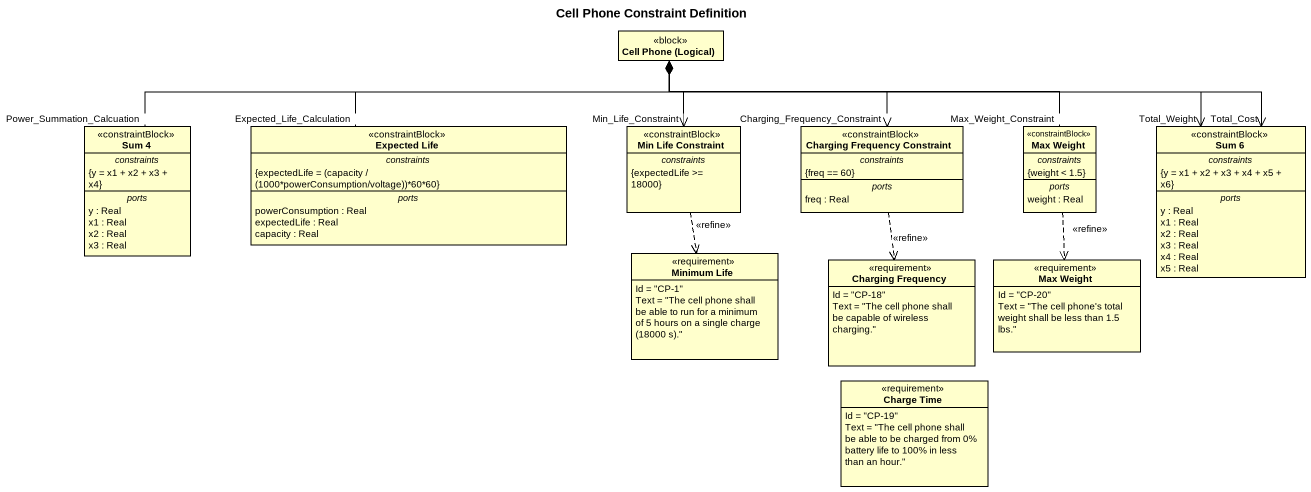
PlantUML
@startuml
title Cell Phone Constraint Definition
hide circle
hide empty members
class "Cell Phone (Logical)" as Cell_Phone_Logical <<block>>
class "Sum 4" as Sum_4 <<constraintBlock>> {
  -- constraints --
  {y = x1 + x2 + x3 + x4}
  -- ports --
  y : Real
  x1 : Real
  x2 : Real
  x3 : Real
}
class "Expected Life" as Expected_Life <<constraintBlock>> {
  -- constraints --
  {field} {expectedLife = (capacity / (1000*powerConsumption/voltage))*60*60}
  -- ports --
  powerConsumption : Real
  expectedLife : Real
  capacity : Real
}
class "Min Life Constraint" as Min_Life_Constraint <<constraintBlock>> {
  -- constraints --
  {expectedLife >= 18000}
}
class "Charging Frequency Constraint" as Charging_Frequency <<constraintBlock>> {
  -- constraints --
  {freq == 60}
  -- ports --
  freq : Real
}
class "Max Weight" as Max_Weight <<constraintBlock>> {
  -- constraints --
  {weight < 1.5}
  -- ports --
  weight : Real
}
class "Sum 6" as Sum_6 <<constraintBlock>> {
  -- constraints --
  {y = x1 + x2 + x3 + x4 + x5 + x6}
  -- ports --
  y : Real
  x1 : Real
  x2 : Real
  x3 : Real
  x4 : Real
  x5 : Real
}
class "Minimum Life" as Minimum_Life <<requirement>> {
  Id = "CP-1"
  {field} Text = "The cell phone shall be able to run for a minimum of 5 hours on a single charge (18000 s)."
}
class "Charging Frequency" as Charging_Frequency_2 <<requirement>> {
  Id = "CP-18"
  Text = "The cell phone shall be capable of wireless charging."
}
class "Max Weight" as Max_Weight_2 <<requirement>> {
  Id = "CP-20"
  Text = "The cell phone's total weight shall be less than 1.5 lbs."
}
class "Charge Time" as Charge_Time <<requirement>> {
  Id = "CP-19"
  Text = "The cell phone shall be able to be charged from 0% battery life to 100% in less than an hour."
}
Cell_Phone_Logical *-right-> "Total_Weight" Sum_6
Cell_Phone_Logical *-right-> "Total_Cost" Sum_6
Sum_4 "Power_Summation_Calcuation" -right-* Cell_Phone_Logical
Expected_Life "Expected_Life_Calculation" -right-* Cell_Phone_Logical
Min_Life_Constraint "Min_Life_Constraint" <-up-* Cell_Phone_Logical
Min_Life_Constraint ..> Minimum_Life : <<refine>>
Charging_Frequency "Charging_Frequency_Constraint" <-left-* Cell_Phone_Logical
Charging_Frequency ..> Charging_Frequency_2 : <<refine>>
Max_Weight "Max_Weight_Constraint" -left-* Cell_Phone_Logical
Max_Weight ..> Max_Weight_2 : <<refine>>
@enduml
